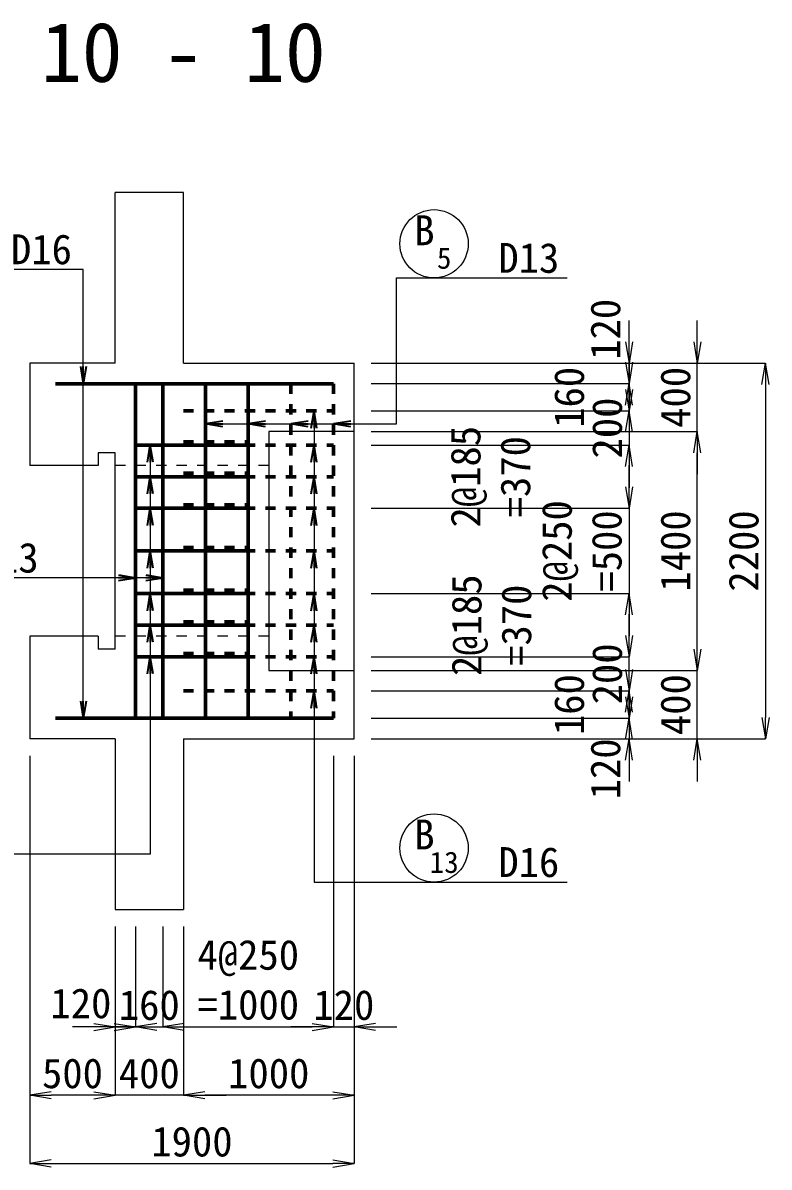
# Model space of a CAD drawing. Header units: millimetres. Extents: x 169470 to 758170, y -17820 to 11880.
# Drawn here: x 520098 to 524470, y -11821 to -5119 of the extents above; entities that cross this region are included whole.
import ezdxf
from ezdxf.enums import TextEntityAlignment as Align

# ---------------------------------------------------------------- set-up
doc = ezdxf.new("R2010")
doc.units = ezdxf.units.MM
doc.header["$LTSCALE"] = 50
doc.header["$PDSIZE"] = 300
doc.linetypes.add('SXF_跳び破線', pattern=[12, 6, -6])
doc.layers.get('Defpoints').update_dxf_attribs({"color": 151})
for name, color, linetype, lineweight in [('D-BGD', 7, 'Continuous', 13), ('D-STR', 1, 'Continuous', 50), ('D-STR-DIM', 7, 'Continuous', 13), ('D-STR-HTXT', 7, 'Continuous', 13), ('D-STR-TXT', 7, 'Continuous', 13)]:
    doc.layers.add(name, color=color, linetype=linetype, lineweight=lineweight)
doc.styles.add('MS ゴシック', font='MS Gothic.ttf')
doc.styles.add('YOKO_GOTHIC', font='MS Gothic.ttf')
doc.dimstyles.new('DIM-50', dxfattribs={"dimscale": 50, "dimtxt": 3.5, "dimasz": 2.5, "dimexe": 0, "dimexo": 2, "dimgap": 0.8, "dimtad": 1, "dimdec": 0, "dimzin": 1, "dimdsep": 46, "dimtxsty": 'MS ゴシック', "dimblk": 'OPEN', "dimcen": 0.1, "dimclrd": 256, "dimclre": 256, "dimclrt": 256, "dimaunit": 1, "dimadec": 3, "dimazin": 0, "dimtfac": 1, "dimtdec": 0, "dimtix": 1, "dimtmove": 2, "dimatfit": 3, "dimldrblk": 'OPEN', "dimfxl": 1, "dimlwd": -1, "dimlwe": -1, "dimarcsym": 2})
doc.dimstyles.new('S50', dxfattribs={"dimscale": 50, "dimtxt": 3.5, "dimasz": 2, "dimexe": 1, "dimexo": 1, "dimgap": 1, "dimtad": 1, "dimdec": 0, "dimzin": 1, "dimdsep": 46, "dimtxsty": 'YOKO_GOTHIC', "dimblk": 'OPEN', "dimcen": 0, "dimclrd": 256, "dimclre": 256, "dimclrt": 256, "dimaunit": 1, "dimadec": 3, "dimazin": 0, "dimtfac": 1, "dimtdec": 0, "dimtix": 1, "dimtmove": 2, "dimatfit": 3, "dimldrblk": 'OPEN', "dimfxl": 1, "dimlwd": -1, "dimlwe": -1, "dimarcsym": 0})

# ---------------------------------------------------------------- blocks, each defined once
blk = doc.blocks.new('_Open')
at = {"color": 0, "linetype": 'ByBlock', "lineweight": -2}
for p, q in [((-1, 0.167), (0, 0)), ((-1, -0.167), (0, 0)), ((0, 0), (-1, 0))]:
    blk.add_line(p, q, dxfattribs=at)
blk = doc.blocks.new('*D452')
at = {"layer": 'D-STR-DIM', "ltscale": 1500, "transparency": 16777216}
for p, q in [((523649.1, -6987.2), (523649.1, -6862.2)), ((522138.3, -7112.2), (523649.1, -7112.2)), ((523649.1, -7112.2), (523649.1, -7232.2)), ((522138.3, -7232.2), (523649.1, -7232.2)), ((523649.1, -7357.2), (523649.1, -7482.2))]:
    blk.add_line(p, q, dxfattribs=at)
at = {"layer": 'Defpoints', "color": 0, "ltscale": 1500, "transparency": 16777216}
for p in [(522038.3, -7112.2), (522038.3, -7232.2), (523649.1, -7232.2)]:
    blk.add_point(p, dxfattribs=at)
at = {"layer": 'D-STR-DIM', "ltscale": 1500, "transparency": 16777216, "xscale": 125, "yscale": 125, "zscale": 125}
for p, rotation in [((523649.1, -7112.2), 270), ((523649.1, -7232.2), 90)]:
    blk.add_blockref('_Open', p, dxfattribs=dict(at, rotation=rotation))
at = {"layer": 'D-STR-DIM', "ltscale": 1500, "transparency": 16777216, "insert": (523511.6, -6913.8), "char_height": 175, "attachment_point": 5, "rotation": 90, "style": 'MS ゴシック'}
blk.add_mtext('120', dxfattribs=at)
blk = doc.blocks.new('*D453')
at = {"layer": 'D-STR-DIM', "ltscale": 1500, "transparency": 16777216}
for p, q in [((523649.1, -7267.2), (523649.1, -7142.2)), ((522138.3, -7392.2), (523649.1, -7392.2)), ((523649.1, -7392.2), (523649.1, -7592.2)), ((522138.3, -7592.2), (523649.1, -7592.2)), ((523649.1, -7717.2), (523649.1, -7842.2))]:
    blk.add_line(p, q, dxfattribs=at)
at = {"layer": 'Defpoints', "color": 0, "ltscale": 1500, "transparency": 16777216}
for p in [(522038.3, -7392.2), (522038.3, -7592.2), (523649.1, -7592.2)]:
    blk.add_point(p, dxfattribs=at)
at = {"layer": 'D-STR-DIM', "ltscale": 1500, "transparency": 16777216, "xscale": 125, "yscale": 125, "zscale": 125}
for p, rotation in [((523649.1, -7392.2), 270), ((523649.1, -7592.2), 90)]:
    blk.add_blockref('_Open', p, dxfattribs=dict(at, rotation=rotation))
at = {"layer": 'D-STR-DIM', "ltscale": 1500, "transparency": 16777216, "insert": (523521.6, -7492.2), "char_height": 175, "attachment_point": 5, "rotation": 90, "style": 'MS ゴシック'}
blk.add_mtext('200', dxfattribs=at)
blk = doc.blocks.new('*D454')
at = {"layer": 'D-STR-DIM', "ltscale": 1500, "transparency": 16777216}
for p, q in [((522138.3, -7592.2), (523649.1, -7592.2)), ((523649.1, -7717.2), (523649.1, -7837.2)), ((522138.3, -7962.2), (523649.1, -7962.2))]:
    blk.add_line(p, q, dxfattribs=at)
at = {"layer": 'Defpoints', "color": 0, "ltscale": 1500, "transparency": 16777216}
for p in [(522038.3, -7592.2), (522038.3, -7962.2), (523649.1, -7962.2)]:
    blk.add_point(p, dxfattribs=at)
at = {"layer": 'D-STR-DIM', "ltscale": 1500, "transparency": 16777216, "xscale": 125, "yscale": 125, "zscale": 125}
for p, rotation in [((523649.1, -7592.2), 90), ((523649.1, -7962.2), 270)]:
    blk.add_blockref('_Open', p, dxfattribs=dict(at, rotation=rotation))
at = {"layer": 'D-STR-DIM', "ltscale": 1500, "transparency": 16777216, "insert": (522838.4, -7777.2), "char_height": 175, "attachment_point": 5, "rotation": 90, "style": 'MS ゴシック'}
blk.add_mtext('2@185\\P=370', dxfattribs=at)
blk = doc.blocks.new('*D455')
at = {"layer": 'D-STR-DIM', "ltscale": 1500, "transparency": 16777216}
for p, q in [((523649.1, -7837.2), (523649.1, -7712.2)), ((522138.3, -7962.2), (523649.1, -7962.2)), ((523649.1, -7962.2), (523649.1, -8462.2)), ((522138.3, -8462.2), (523649.1, -8462.2)), ((523649.1, -8587.2), (523649.1, -8712.2))]:
    blk.add_line(p, q, dxfattribs=at)
at = {"layer": 'Defpoints', "color": 0, "ltscale": 1500, "transparency": 16777216}
for p in [(522038.3, -7962.2), (522038.3, -8462.2), (523649.1, -8462.2)]:
    blk.add_point(p, dxfattribs=at)
at = {"layer": 'D-STR-DIM', "ltscale": 1500, "transparency": 16777216, "xscale": 125, "yscale": 125, "zscale": 125}
for p, rotation in [((523649.1, -7962.2), 270), ((523649.1, -8462.2), 90)]:
    blk.add_blockref('_Open', p, dxfattribs=dict(at, rotation=rotation))
at = {"layer": 'D-STR-DIM', "ltscale": 1500, "transparency": 16777216, "insert": (523373.6, -8212.2), "char_height": 175, "attachment_point": 5, "rotation": 90, "style": 'MS ゴシック'}
blk.add_mtext('2@250\\P=500', dxfattribs=at)
blk = doc.blocks.new('*D456')
at = {"layer": 'D-STR-DIM', "ltscale": 1500, "transparency": 16777216}
for p, q in [((522138.3, -8462.2), (523649.1, -8462.2)), ((523649.1, -8587.2), (523649.1, -8707.2)), ((522138.3, -8832.2), (523649.1, -8832.2))]:
    blk.add_line(p, q, dxfattribs=at)
at = {"layer": 'Defpoints', "color": 0, "ltscale": 1500, "transparency": 16777216}
for p in [(522038.3, -8462.2), (522038.3, -8832.2), (523649.1, -8832.2)]:
    blk.add_point(p, dxfattribs=at)
at = {"layer": 'D-STR-DIM', "ltscale": 1500, "transparency": 16777216, "xscale": 125, "yscale": 125, "zscale": 125}
for p, rotation in [((523649.1, -8462.2), 90), ((523649.1, -8832.2), 270)]:
    blk.add_blockref('_Open', p, dxfattribs=dict(at, rotation=rotation))
at = {"layer": 'D-STR-DIM', "ltscale": 1500, "transparency": 16777216, "insert": (522844.2, -8647.2), "char_height": 175, "attachment_point": 5, "rotation": 90, "style": 'MS ゴシック'}
blk.add_mtext('2@185\\P=370', dxfattribs=at)
blk = doc.blocks.new('*D457')
at = {"layer": 'D-STR-DIM', "ltscale": 1500, "transparency": 16777216}
for p, q in [((523649.1, -9067.2), (523649.1, -8942.2)), ((522138.3, -9192.2), (523649.1, -9192.2)), ((523649.1, -9192.2), (523649.1, -9312.2)), ((522138.3, -9312.2), (523649.1, -9312.2)), ((523649.1, -9437.2), (523649.1, -9562.2))]:
    blk.add_line(p, q, dxfattribs=at)
at = {"layer": 'Defpoints', "color": 0, "ltscale": 1500, "transparency": 16777216}
for p in [(522038.3, -9192.2), (522038.3, -9312.2), (523649.1, -9312.2)]:
    blk.add_point(p, dxfattribs=at)
at = {"layer": 'D-STR-DIM', "ltscale": 1500, "transparency": 16777216, "xscale": 125, "yscale": 125, "zscale": 125}
for p, rotation in [((523649.1, -9192.2), 270), ((523649.1, -9312.2), 90)]:
    blk.add_blockref('_Open', p, dxfattribs=dict(at, rotation=rotation))
at = {"layer": 'D-STR-DIM', "ltscale": 1500, "transparency": 16777216, "insert": (523511.6, -9488.6), "char_height": 175, "attachment_point": 5, "rotation": 90, "style": 'MS ゴシック'}
blk.add_mtext('120', dxfattribs=at)
blk = doc.blocks.new('*D1864')
at = {"layer": 'D-STR-DIM', "ltscale": 1500, "transparency": 16777216}
for p, q in [((524049.1, -8787.2), (524049.1, -8662.2)), ((522138.3, -8912.2), (524049.1, -8912.2)), ((524049.1, -9312.2), (524049.1, -8912.2)), ((522138.3, -9312.2), (524049.1, -9312.2)), ((524049.1, -9437.2), (524049.1, -9562.2))]:
    blk.add_line(p, q, dxfattribs=at)
at = {"layer": 'Defpoints', "color": 0, "ltscale": 1500, "transparency": 16777216}
for p in [(522038.3, -8912.2), (524049.1, -8912.2), (522038.3, -9312.2)]:
    blk.add_point(p, dxfattribs=at)
at = {"layer": 'D-STR-DIM', "ltscale": 1500, "transparency": 16777216, "xscale": 125, "yscale": 125, "zscale": 125}
for p, rotation in [((524049.1, -8912.2), 270), ((524049.1, -9312.2), 90)]:
    blk.add_blockref('_Open', p, dxfattribs=dict(at, rotation=rotation))
at = {"layer": 'D-STR-DIM', "ltscale": 1500, "transparency": 16777216, "insert": (523921.6, -9112.2), "char_height": 175, "attachment_point": 5, "rotation": 90, "style": 'MS ゴシック'}
blk.add_mtext('400', dxfattribs=at)
blk = doc.blocks.new('*D1865')
at = {"layer": 'D-STR-DIM', "ltscale": 1500, "transparency": 16777216}
for p, q in [((522138.3, -7512.2), (524049.1, -7512.2)), ((524049.1, -8787.2), (524049.1, -7637.2)), ((522138.3, -8912.2), (524049.1, -8912.2))]:
    blk.add_line(p, q, dxfattribs=at)
at = {"layer": 'Defpoints', "color": 0, "ltscale": 1500, "transparency": 16777216}
for p in [(522038.3, -7512.2), (524049.1, -7512.2), (522038.3, -8912.2)]:
    blk.add_point(p, dxfattribs=at)
at = {"layer": 'D-STR-DIM', "ltscale": 1500, "transparency": 16777216, "xscale": 125, "yscale": 125, "zscale": 125}
for p, rotation in [((524049.1, -7512.2), 90), ((524049.1, -8912.2), 270)]:
    blk.add_blockref('_Open', p, dxfattribs=dict(at, rotation=rotation))
at = {"layer": 'D-STR-DIM', "ltscale": 1500, "transparency": 16777216, "insert": (523921.6, -8212.2), "char_height": 175, "attachment_point": 5, "rotation": 90, "style": 'MS ゴシック'}
blk.add_mtext('1400', dxfattribs=at)
blk = doc.blocks.new('*D1866')
at = {"layer": 'D-STR-DIM', "ltscale": 1500, "transparency": 16777216}
for p, q in [((524049.1, -6987.2), (524049.1, -6862.2)), ((522138.3, -7112.2), (524049.1, -7112.2)), ((524049.1, -7512.2), (524049.1, -7112.2)), ((522138.3, -7512.2), (524049.1, -7512.2)), ((524049.1, -7637.2), (524049.1, -7762.2))]:
    blk.add_line(p, q, dxfattribs=at)
at = {"layer": 'Defpoints', "color": 0, "ltscale": 1500, "transparency": 16777216}
for p in [(522038.3, -7112.2), (524049.1, -7112.2), (522038.3, -7512.2)]:
    blk.add_point(p, dxfattribs=at)
at = {"layer": 'D-STR-DIM', "ltscale": 1500, "transparency": 16777216, "xscale": 125, "yscale": 125, "zscale": 125}
for p, rotation in [((524049.1, -7112.2), 270), ((524049.1, -7512.2), 90)]:
    blk.add_blockref('_Open', p, dxfattribs=dict(at, rotation=rotation))
at = {"layer": 'D-STR-DIM', "ltscale": 1500, "transparency": 16777216, "insert": (523921.6, -7312.2), "char_height": 175, "attachment_point": 5, "rotation": 90, "style": 'MS ゴシック'}
blk.add_mtext('400', dxfattribs=at)
blk = doc.blocks.new('*D1867')
at = {"layer": 'D-STR-DIM', "ltscale": 1500, "transparency": 16777216}
for p, q in [((522138.3, -7112.2), (524449.1, -7112.2)), ((524449.1, -7237.2), (524449.1, -9187.2)), ((522138.3, -9312.2), (524449.1, -9312.2))]:
    blk.add_line(p, q, dxfattribs=at)
at = {"layer": 'Defpoints', "color": 0, "ltscale": 1500, "transparency": 16777216}
for p in [(522038.3, -7112.2), (522038.3, -9312.2), (524449.1, -9312.2)]:
    blk.add_point(p, dxfattribs=at)
at = {"layer": 'D-STR-DIM', "ltscale": 1500, "transparency": 16777216, "xscale": 125, "yscale": 125, "zscale": 125}
for p, rotation in [((524449.1, -7112.2), 90), ((524449.1, -9312.2), 270)]:
    blk.add_blockref('_Open', p, dxfattribs=dict(at, rotation=rotation))
at = {"layer": 'D-STR-DIM', "ltscale": 1500, "transparency": 16777216, "insert": (524321.6, -8212.2), "char_height": 175, "attachment_point": 5, "rotation": 90, "style": 'MS ゴシック'}
blk.add_mtext('2200', dxfattribs=at)
blk = doc.blocks.new('*D459')
at = {"layer": 'D-STR-DIM', "ltscale": 1500, "transparency": 16777216}
for p, q in [((520038.3, -7112.2), (518729.9, -7112.2)), ((518729.9, -7237.2), (518729.9, -7587.2)), ((520038.3, -7712.2), (518729.9, -7712.2))]:
    blk.add_line(p, q, dxfattribs=at)
at = {"layer": 'Defpoints', "color": 0, "ltscale": 1500, "transparency": 16777216}
for p in [(520138.3, -7112.2), (518729.9, -7712.2), (520138.3, -7712.2)]:
    blk.add_point(p, dxfattribs=at)
at = {"layer": 'D-STR-DIM', "ltscale": 1500, "transparency": 16777216, "xscale": 125, "yscale": 125, "zscale": 125}
for p, rotation in [((518729.9, -7112.2), 90), ((518729.9, -7712.2), 270)]:
    blk.add_blockref('_Open', p, dxfattribs=dict(at, rotation=rotation))
at = {"layer": 'D-STR-DIM', "ltscale": 1500, "transparency": 16777216, "insert": (518602.4, -7412.2), "char_height": 175, "attachment_point": 5, "rotation": 90, "style": 'MS ゴシック'}
blk.add_mtext('600', dxfattribs=at)
blk = doc.blocks.new('*D460')
at = {"layer": 'D-STR-DIM', "ltscale": 1500, "transparency": 16777216}
for p, q in [((520038.3, -7712.2), (518729.9, -7712.2)), ((518729.9, -7837.2), (518729.9, -8587.2)), ((520038.3, -8712.2), (518729.9, -8712.2))]:
    blk.add_line(p, q, dxfattribs=at)
at = {"layer": 'Defpoints', "color": 0, "ltscale": 1500, "transparency": 16777216}
for p in [(520138.3, -7712.2), (518729.9, -8712.2), (520138.3, -8712.2)]:
    blk.add_point(p, dxfattribs=at)
at = {"layer": 'D-STR-DIM', "ltscale": 1500, "transparency": 16777216, "xscale": 125, "yscale": 125, "zscale": 125}
for p, rotation in [((518729.9, -7712.2), 90), ((518729.9, -8712.2), 270)]:
    blk.add_blockref('_Open', p, dxfattribs=dict(at, rotation=rotation))
at = {"layer": 'D-STR-DIM', "ltscale": 1500, "transparency": 16777216, "insert": (518602.4, -8212.2), "char_height": 175, "attachment_point": 5, "rotation": 90, "style": 'MS ゴシック'}
blk.add_mtext('1000', dxfattribs=at)
blk = doc.blocks.new('*D461')
at = {"layer": 'D-STR-DIM', "ltscale": 1500, "transparency": 16777216}
for p, q in [((520038.3, -8712.2), (518729.9, -8712.2)), ((518729.9, -8837.2), (518729.9, -9187.2)), ((520038.3, -9312.2), (518729.9, -9312.2))]:
    blk.add_line(p, q, dxfattribs=at)
at = {"layer": 'Defpoints', "color": 0, "ltscale": 1500, "transparency": 16777216}
for p in [(520138.3, -8712.2), (518729.9, -9312.2), (520138.3, -9312.2)]:
    blk.add_point(p, dxfattribs=at)
at = {"layer": 'D-STR-DIM', "ltscale": 1500, "transparency": 16777216, "xscale": 125, "yscale": 125, "zscale": 125}
for p, rotation in [((518729.9, -8712.2), 90), ((518729.9, -9312.2), 270)]:
    blk.add_blockref('_Open', p, dxfattribs=dict(at, rotation=rotation))
at = {"layer": 'D-STR-DIM', "ltscale": 1500, "transparency": 16777216, "insert": (518602.4, -9012.2), "char_height": 175, "attachment_point": 5, "rotation": 90, "style": 'MS ゴシック'}
blk.add_mtext('600', dxfattribs=at)
blk = doc.blocks.new('*D462')
at = {"layer": 'D-STR-DIM', "ltscale": 1500, "transparency": 16777216}
for p, q in [((520038.3, -7112.2), (518329.9, -7112.2)), ((518329.9, -9187.2), (518329.9, -7237.2)), ((520038.3, -9312.2), (518329.9, -9312.2))]:
    blk.add_line(p, q, dxfattribs=at)
at = {"layer": 'Defpoints', "color": 0, "ltscale": 1500, "transparency": 16777216}
for p in [(518329.9, -7112.2), (520138.3, -7112.2), (520138.3, -9312.2)]:
    blk.add_point(p, dxfattribs=at)
at = {"layer": 'D-STR-DIM', "ltscale": 1500, "transparency": 16777216, "xscale": 125, "yscale": 125, "zscale": 125}
for p, rotation in [((518329.9, -7112.2), 90), ((518329.9, -9312.2), 270)]:
    blk.add_blockref('_Open', p, dxfattribs=dict(at, rotation=rotation))
at = {"layer": 'D-STR-DIM', "ltscale": 1500, "transparency": 16777216, "insert": (518202.4, -8212.2), "char_height": 175, "attachment_point": 5, "rotation": 90, "style": 'MS ゴシック'}
blk.add_mtext('2200', dxfattribs=at)
blk = doc.blocks.new('*D470')
at = {"layer": 'D-STR-DIM', "ltscale": 1500, "transparency": 16777216}
for p, q in [((520638.3, -10412.2), (520638.3, -11000.5)), ((520758.3, -10412.2), (520758.3, -11000.5)), ((520513.3, -11000.5), (520388.3, -11000.5)), ((520638.3, -11000.5), (520758.3, -11000.5)), ((520883.3, -11000.5), (521008.3, -11000.5))]:
    blk.add_line(p, q, dxfattribs=at)
at = {"layer": 'Defpoints', "color": 0, "ltscale": 1500, "transparency": 16777216}
for p in [(520638.3, -10312.2), (520758.3, -10312.2), (520758.3, -11000.5)]:
    blk.add_point(p, dxfattribs=at)
at = {"layer": 'D-STR-DIM', "ltscale": 1500, "transparency": 16777216, "xscale": 125, "yscale": 125, "zscale": 125}
blk.add_blockref('_Open', (520638.3, -11000.5), dxfattribs=at)
at = {"layer": 'D-STR-DIM', "ltscale": 1500, "transparency": 16777216, "xscale": 125, "yscale": 125, "zscale": 125, "rotation": 180}
blk.add_blockref('_Open', (520758.3, -11000.5), dxfattribs=at)
at = {"layer": 'D-STR-DIM', "ltscale": 1500, "transparency": 16777216, "insert": (520437.7, -10863), "char_height": 175, "attachment_point": 5, "style": 'MS ゴシック'}
blk.add_mtext('120', dxfattribs=at)
blk = doc.blocks.new('*D471')
at = {"layer": 'D-STR-DIM', "ltscale": 1500, "transparency": 16777216}
for p, q in [((520758.3, -10412.2), (520758.3, -11000.5)), ((520918.3, -10412.2), (520918.3, -11000.5)), ((520633.3, -11000.5), (520508.3, -11000.5)), ((520758.3, -11000.5), (520918.3, -11000.5)), ((521043.3, -11000.5), (521168.3, -11000.5))]:
    blk.add_line(p, q, dxfattribs=at)
at = {"layer": 'Defpoints', "color": 0, "ltscale": 1500, "transparency": 16777216}
for p in [(520758.3, -10312.2), (520918.3, -10312.2), (520918.3, -11000.5)]:
    blk.add_point(p, dxfattribs=at)
at = {"layer": 'D-STR-DIM', "ltscale": 1500, "transparency": 16777216, "xscale": 125, "yscale": 125, "zscale": 125}
blk.add_blockref('_Open', (520758.3, -11000.5), dxfattribs=at)
at = {"layer": 'D-STR-DIM', "ltscale": 1500, "transparency": 16777216, "xscale": 125, "yscale": 125, "zscale": 125, "rotation": 180}
blk.add_blockref('_Open', (520918.3, -11000.5), dxfattribs=at)
at = {"layer": 'D-STR-DIM', "ltscale": 1500, "transparency": 16777216, "insert": (520838.3, -10873), "char_height": 175, "attachment_point": 5, "style": 'MS ゴシック'}
blk.add_mtext('160', dxfattribs=at)
blk = doc.blocks.new('*D472')
at = {"layer": 'D-STR-DIM', "ltscale": 1500, "transparency": 16777216}
for p, q in [((521918.3, -9412.2), (521918.3, -11000.5)), ((520918.3, -10412.2), (520918.3, -11000.5)), ((521043.3, -11000.5), (521793.3, -11000.5))]:
    blk.add_line(p, q, dxfattribs=at)
at = {"layer": 'Defpoints', "color": 0, "ltscale": 1500, "transparency": 16777216}
for p in [(521918.3, -9312.2), (520918.3, -10312.2), (521918.3, -11000.5)]:
    blk.add_point(p, dxfattribs=at)
at = {"layer": 'D-STR-DIM', "ltscale": 1500, "transparency": 16777216, "xscale": 125, "yscale": 125, "zscale": 125, "rotation": 180}
blk.add_blockref('_Open', (520918.3, -11000.5), dxfattribs=at)
at = {"layer": 'D-STR-DIM', "ltscale": 1500, "transparency": 16777216, "xscale": 125, "yscale": 125, "zscale": 125}
blk.add_blockref('_Open', (521918.3, -11000.5), dxfattribs=at)
at = {"layer": 'D-STR-DIM', "ltscale": 1500, "transparency": 16777216, "insert": (521418.3, -10725), "char_height": 175, "attachment_point": 5, "style": 'MS ゴシック'}
blk.add_mtext('4@250\\P=1000', dxfattribs=at)
blk = doc.blocks.new('*D473')
at = {"layer": 'D-STR-DIM', "ltscale": 1500, "transparency": 16777216}
for p, q in [((521918.3, -9412.2), (521918.3, -11000.5)), ((522038.3, -9412.2), (522038.3, -11000.5)), ((521793.3, -11000.5), (521668.3, -11000.5)), ((521918.3, -11000.5), (522038.3, -11000.5)), ((522163.3, -11000.5), (522288.3, -11000.5))]:
    blk.add_line(p, q, dxfattribs=at)
at = {"layer": 'Defpoints', "color": 0, "ltscale": 1500, "transparency": 16777216}
for p in [(521918.3, -9312.2), (522038.3, -9312.2), (522038.3, -11000.5)]:
    blk.add_point(p, dxfattribs=at)
at = {"layer": 'D-STR-DIM', "ltscale": 1500, "transparency": 16777216, "xscale": 125, "yscale": 125, "zscale": 125}
blk.add_blockref('_Open', (521918.3, -11000.5), dxfattribs=at)
at = {"layer": 'D-STR-DIM', "ltscale": 1500, "transparency": 16777216, "xscale": 125, "yscale": 125, "zscale": 125, "rotation": 180}
blk.add_blockref('_Open', (522038.3, -11000.5), dxfattribs=at)
at = {"layer": 'D-STR-DIM', "ltscale": 1500, "transparency": 16777216, "insert": (521978.3, -10873), "char_height": 175, "attachment_point": 5, "style": 'MS ゴシック'}
blk.add_mtext('120', dxfattribs=at)
blk = doc.blocks.new('*D474')
at = {"layer": 'D-STR-DIM', "ltscale": 1500, "transparency": 16777216}
for p, q in [((522038.3, -9412.2), (522038.3, -11400.5)), ((521038.3, -10412.2), (521038.3, -11400.5)), ((521913.3, -11400.5), (521163.3, -11400.5))]:
    blk.add_line(p, q, dxfattribs=at)
at = {"layer": 'Defpoints', "color": 0, "ltscale": 1500, "transparency": 16777216}
for p in [(522038.3, -9312.2), (521038.3, -10312.2), (521038.3, -11400.5)]:
    blk.add_point(p, dxfattribs=at)
at = {"layer": 'D-STR-DIM', "ltscale": 1500, "transparency": 16777216, "xscale": 125, "yscale": 125, "zscale": 125, "rotation": 180}
blk.add_blockref('_Open', (521038.3, -11400.5), dxfattribs=at)
at = {"layer": 'D-STR-DIM', "ltscale": 1500, "transparency": 16777216, "xscale": 125, "yscale": 125, "zscale": 125}
blk.add_blockref('_Open', (522038.3, -11400.5), dxfattribs=at)
at = {"layer": 'D-STR-DIM', "ltscale": 1500, "transparency": 16777216, "insert": (521538.3, -11273), "char_height": 175, "attachment_point": 5, "style": 'MS ゴシック'}
blk.add_mtext('1000', dxfattribs=at)
blk = doc.blocks.new('*D475')
at = {"layer": 'D-STR-DIM', "ltscale": 1500, "transparency": 16777216}
for p, q in [((520638.3, -10412.2), (520638.3, -11400.5)), ((521038.3, -10412.2), (521038.3, -11400.5)), ((520513.3, -11400.5), (520388.3, -11400.5)), ((521038.3, -11400.5), (520638.3, -11400.5)), ((521163.3, -11400.5), (521288.3, -11400.5))]:
    blk.add_line(p, q, dxfattribs=at)
at = {"layer": 'Defpoints', "color": 0, "ltscale": 1500, "transparency": 16777216}
for p in [(520638.3, -10312.2), (521038.3, -10312.2), (520638.3, -11400.5)]:
    blk.add_point(p, dxfattribs=at)
at = {"layer": 'D-STR-DIM', "ltscale": 1500, "transparency": 16777216, "xscale": 125, "yscale": 125, "zscale": 125}
blk.add_blockref('_Open', (520638.3, -11400.5), dxfattribs=at)
at = {"layer": 'D-STR-DIM', "ltscale": 1500, "transparency": 16777216, "xscale": 125, "yscale": 125, "zscale": 125, "rotation": 180}
blk.add_blockref('_Open', (521038.3, -11400.5), dxfattribs=at)
at = {"layer": 'D-STR-DIM', "ltscale": 1500, "transparency": 16777216, "insert": (520838.3, -11273), "char_height": 175, "attachment_point": 5, "style": 'MS ゴシック'}
blk.add_mtext('400', dxfattribs=at)
blk = doc.blocks.new('*D476')
at = {"layer": 'D-STR-DIM', "ltscale": 1500, "transparency": 16777216}
for p, q in [((520138.3, -9412.2), (520138.3, -11400.5)), ((520638.3, -10412.2), (520638.3, -11400.5)), ((520513.3, -11400.5), (520263.3, -11400.5))]:
    blk.add_line(p, q, dxfattribs=at)
at = {"layer": 'Defpoints', "color": 0, "ltscale": 1500, "transparency": 16777216}
for p in [(520138.3, -9312.2), (520638.3, -10312.2), (520138.3, -11400.5)]:
    blk.add_point(p, dxfattribs=at)
at = {"layer": 'D-STR-DIM', "ltscale": 1500, "transparency": 16777216, "xscale": 125, "yscale": 125, "zscale": 125, "rotation": 180}
blk.add_blockref('_Open', (520138.3, -11400.5), dxfattribs=at)
at = {"layer": 'D-STR-DIM', "ltscale": 1500, "transparency": 16777216, "xscale": 125, "yscale": 125, "zscale": 125}
blk.add_blockref('_Open', (520638.3, -11400.5), dxfattribs=at)
at = {"layer": 'D-STR-DIM', "ltscale": 1500, "transparency": 16777216, "insert": (520388.3, -11273), "char_height": 175, "attachment_point": 5, "style": 'MS ゴシック'}
blk.add_mtext('500', dxfattribs=at)
blk = doc.blocks.new('*D477')
at = {"layer": 'D-STR-DIM', "ltscale": 1500, "transparency": 16777216}
for p, q in [((520138.3, -9412.2), (520138.3, -11800.5)), ((522038.3, -9412.2), (522038.3, -11800.5)), ((520263.3, -11800.5), (521913.3, -11800.5))]:
    blk.add_line(p, q, dxfattribs=at)
at = {"layer": 'Defpoints', "color": 0, "ltscale": 1500, "transparency": 16777216}
for p in [(520138.3, -9312.2), (522038.3, -9312.2), (522038.3, -11800.5)]:
    blk.add_point(p, dxfattribs=at)
at = {"layer": 'D-STR-DIM', "ltscale": 1500, "transparency": 16777216, "xscale": 125, "yscale": 125, "zscale": 125, "rotation": 180}
blk.add_blockref('_Open', (520138.3, -11800.5), dxfattribs=at)
at = {"layer": 'D-STR-DIM', "ltscale": 1500, "transparency": 16777216, "xscale": 125, "yscale": 125, "zscale": 125}
blk.add_blockref('_Open', (522038.3, -11800.5), dxfattribs=at)
at = {"layer": 'D-STR-DIM', "ltscale": 1500, "transparency": 16777216, "insert": (521088.3, -11673), "char_height": 175, "attachment_point": 5, "style": 'MS ゴシック'}
blk.add_mtext('1900', dxfattribs=at)
blk = doc.blocks.new('*D2476')
at = {"layer": 'D-STR-DIM', "transparency": 16777216}
for p, q in [((523649.1, -7107.2), (523649.1, -6982.2)), ((522138.3, -7232.2), (523649.1, -7232.2)), ((523649.1, -7392.2), (523649.1, -7232.2)), ((522138.3, -7392.2), (523649.1, -7392.2)), ((523649.1, -7517.2), (523649.1, -7642.2))]:
    blk.add_line(p, q, dxfattribs=at)
at = {"layer": 'Defpoints', "color": 0, "transparency": 16777216}
for p in [(522038.3, -7232.2), (523649.1, -7232.2), (522038.3, -7392.2)]:
    blk.add_point(p, dxfattribs=at)
at = {"layer": 'D-STR-DIM', "transparency": 16777216, "xscale": 125, "yscale": 125, "zscale": 125}
for p, rotation in [((523649.1, -7232.2), 270), ((523649.1, -7392.2), 90)]:
    blk.add_blockref('_Open', p, dxfattribs=dict(at, rotation=rotation))
at = {"layer": 'D-STR-DIM', "transparency": 16777216, "insert": (523299.1, -7312.2), "char_height": 175, "attachment_point": 5, "rotation": 90, "style": 'MS ゴシック'}
blk.add_mtext('160', dxfattribs=at)
blk = doc.blocks.new('*D2477')
at = {"layer": 'D-STR-DIM', "ltscale": 1500, "transparency": 16777216}
for p, q in [((523649.1, -8707.2), (523649.1, -8582.2)), ((522138.3, -8832.2), (523649.1, -8832.2)), ((523649.1, -9032.2), (523649.1, -8832.2)), ((522138.3, -9032.2), (523649.1, -9032.2)), ((523649.1, -9157.2), (523649.1, -9282.2))]:
    blk.add_line(p, q, dxfattribs=at)
at = {"layer": 'Defpoints', "color": 0, "ltscale": 1500, "transparency": 16777216}
for p in [(522038.3, -8832.2), (523649.1, -8832.2), (522038.3, -9032.2)]:
    blk.add_point(p, dxfattribs=at)
at = {"layer": 'D-STR-DIM', "ltscale": 1500, "transparency": 16777216, "xscale": 125, "yscale": 125, "zscale": 125}
for p, rotation in [((523649.1, -8832.2), 270), ((523649.1, -9032.2), 90)]:
    blk.add_blockref('_Open', p, dxfattribs=dict(at, rotation=rotation))
at = {"layer": 'D-STR-DIM', "ltscale": 1500, "transparency": 16777216, "insert": (523521.6, -8932.2), "char_height": 175, "attachment_point": 5, "rotation": 90, "style": 'MS ゴシック'}
blk.add_mtext('200', dxfattribs=at)
blk = doc.blocks.new('*D2478')
at = {"layer": 'D-STR-DIM', "transparency": 16777216}
for p, q in [((523649.1, -8907.2), (523649.1, -8782.2)), ((522138.3, -9032.2), (523649.1, -9032.2)), ((523649.1, -9032.2), (523649.1, -9192.2)), ((522138.3, -9192.2), (523649.1, -9192.2)), ((523649.1, -9317.2), (523649.1, -9442.2))]:
    blk.add_line(p, q, dxfattribs=at)
at = {"layer": 'Defpoints', "color": 0, "transparency": 16777216}
for p in [(522038.3, -9032.2), (522038.3, -9192.2), (523649.1, -9192.2)]:
    blk.add_point(p, dxfattribs=at)
at = {"layer": 'D-STR-DIM', "transparency": 16777216, "xscale": 125, "yscale": 125, "zscale": 125}
for p, rotation in [((523649.1, -9032.2), 270), ((523649.1, -9192.2), 90)]:
    blk.add_blockref('_Open', p, dxfattribs=dict(at, rotation=rotation))
at = {"layer": 'D-STR-DIM', "transparency": 16777216, "insert": (523299.1, -9112.2), "char_height": 175, "attachment_point": 5, "rotation": 90, "style": 'MS ゴシック'}
blk.add_mtext('160', dxfattribs=at)

msp = doc.modelspace()

# ---------------------------------------------------------------- linework, layer by layer
at = {"layer": 'D-BGD'}
for p, q in [((520638.26, -7112.23), (520638.26, -6112.23)), ((521038.26, -6112.23), (520638.26, -6112.23)), ((521038.26, -7112.23), (521038.26, -6112.23)), ((520138.26, -7112.23), (520138.26, -7712.23)), ((520638.26, -7112.23), (520138.26, -7112.23)), ((521038.26, -7112.23), (522038.26, -7112.23)), ((522038.26, -9312.23), (522038.26, -7112.23)), ((520638.26, -7637.23), (520538.26, -7637.23)), ((520538.26, -7637.23), (520538.26, -7712.23)), ((520638.26, -8787.23), (520638.26, -7637.23)), ((520538.26, -7712.23), (520138.26, -7712.23)), ((520538.26, -8712.23), (520138.26, -8712.23)), ((520138.26, -8712.23), (520138.26, -9312.23)), ((520538.26, -8712.23), (520538.26, -8787.23)), ((520638.26, -8787.23), (520538.26, -8787.23)), ((520638.26, -9312.23), (520138.26, -9312.23)), ((520638.26, -9312.23), (520638.26, -10312.23)), ((521038.26, -9312.23), (521038.26, -10312.23)), ((521038.26, -9312.23), (522038.26, -9312.23)), ((520638.26, -10312.23), (521038.26, -10312.23))]:
    msp.add_line(p, q, dxfattribs=at)
at = {"layer": 'D-BGD', "ltscale": 0.2}
for p, q in [((522038.26, -7512.23), (521538.26, -7512.23)), ((521538.26, -7512.23), (521538.26, -8212.23))]:
    msp.add_line(p, q, dxfattribs=at)
at = {"layer": 'D-BGD', "linetype": 'SXF_跳び破線', "ltscale": 0.2}
for p, q in [((521538.26, -7712.23), (520638.26, -7712.23)), ((521538.26, -8712.23), (520638.26, -8712.23))]:
    msp.add_line(p, q, dxfattribs=at)
at = {"layer": 'D-BGD'}
for points in [[(522038.26, -7512.23), (521538.26, -7512.23), (521538.26, -8212.23)], [(521538.26, -8212.23), (521538.26, -8912.23), (522038.26, -8912.23)]]:
    msp.add_lwpolyline(points, dxfattribs=at)
at = {"layer": 'D-STR'}
for p, q in [((520288.26, -7232.23), (521918.26, -7232.23)), ((520758.26, -7232.23), (520758.26, -9192.23)), ((520918.26, -7232.23), (520918.26, -9192.23)), ((521168.26, -7232.23), (521168.26, -9192.23)), ((521418.26, -7232.23), (521418.26, -9192.23)), ((520758.26, -7592.23), (521418.26, -7592.23)), ((520758.26, -7777.23), (521418.26, -7777.23)), ((520758.26, -7962.23), (521418.26, -7962.23)), ((520758.26, -8212.23), (521418.26, -8212.23)), ((520758.26, -8462.23), (521418.26, -8462.23)), ((520758.26, -8647.23), (521418.26, -8647.23)), ((520758.26, -8832.23), (521418.26, -8832.23)), ((520288.26, -9192.23), (521918.26, -9192.23))]:
    msp.add_line(p, q, dxfattribs=at)
at = {"layer": 'D-STR', "linetype": 'SXF_跳び破線', "ltscale": 0.2}
for p, q in [((521668.26, -7232.23), (521668.26, -9192.23)), ((521918.26, -7232.23), (521918.26, -9192.23)), ((521038.26, -7392.23), (521918.26, -7392.23)), ((521038.26, -7572.23), (521418.26, -7572.23)), ((521038.26, -7592.23), (521918.26, -7592.23)), ((521038.26, -7757.23), (521418.26, -7757.23)), ((521038.26, -7777.23), (521918.26, -7777.23)), ((521038.26, -7942.23), (521418.26, -7942.23)), ((521038.26, -7962.23), (521918.26, -7962.23)), ((521038.26, -8192.23), (521418.26, -8192.23)), ((521038.26, -8212.23), (521918.26, -8212.23)), ((521038.26, -8442.23), (521418.26, -8442.23)), ((521038.26, -8462.23), (521918.26, -8462.23)), ((521038.26, -8627.23), (521418.26, -8627.23)), ((521038.26, -8647.23), (521918.26, -8647.23)), ((521038.26, -8812.23), (521418.26, -8812.23)), ((521038.26, -8832.23), (521918.26, -8832.23)), ((521038.26, -9032.23), (521918.26, -9032.23))]:
    msp.add_line(p, q, dxfattribs=at)
at = {"layer": 'D-STR-HTXT'}
msp.add_line((522286.73, -6612.95), (523286.73, -6612.95), dxfattribs=at)
for centre in [(522506.78, -6412.95), (522506.78, -9952.15)]:
    msp.add_circle(centre, 200, dxfattribs=at)

# ---------------------------------------------------------------- texts
at = {"layer": 'D-STR-TXT', "style": 'YOKO_GOTHIC'}
for s, height, p in [('10 - 10', 350, (521038.26, -5464.62)), ('B', 175, (522450.51, -6421.27)), ('5', 125, (522566.17, -6559.07)), ('B', 175, (522450.51, -9960.46)), ('13', 125, (522566.17, -10098.27))]:
    msp.add_text(s, height=height, dxfattribs=at).set_placement(p, align=Align.CENTER)
for s, p in [('D16', (520027.92, -6532.52)), ('D13', (522883.3, -6582.95)), ('D13', (519832.96, -8339.03)), ('D16', (522883.3, -10122.15))]:
    msp.add_text(s, height=175, dxfattribs=at).set_placement(p)

# ---------------------------------------------------------------- dimensions: what is measured, and where the dimension line sits
at = {"layer": 'D-STR-DIM', "ltscale": 1500}
for base, p1, p2, picture, middle in [((523649.12, -7232.23), (522038.26, -7112.23), (522038.26, -7232.23), '*D452', (523511.62, -6913.79)), ((523649.12, -9312.23), (522038.26, -9192.23), (522038.26, -9312.23), '*D457', (523511.62, -9488.64))]:
    dim = msp.add_linear_dim(base=base, p1=p1, p2=p2, angle=90, dimstyle='DIM-50', dxfattribs=at)
    dim.commit()
    dim.dimension.update_dxf_attribs({"geometry": picture, "text_midpoint": middle, "dimtype": 160})
for base, p1, p2, angle, picture, middle in [((524049.12, -7112.23), (522038.26, -7512.23), (522038.26, -7112.23), 90, '*D1866', (523921.62, -7312.23)), ((518329.85, -7112.23), (520138.26, -9312.23), (520138.26, -7112.23), 90, '*D462', (518202.35, -8212.23)), ((518729.85, -7712.23), (520138.26, -7112.23), (520138.26, -7712.23), 90, '*D459', (518602.35, -7412.23)), ((524449.12, -9312.23), (522038.26, -7112.23), (522038.26, -9312.23), 90, '*D1867', (524321.62, -8212.23)), ((523649.12, -7592.23), (522038.26, -7392.23), (522038.26, -7592.23), 90, '*D453', (523521.62, -7492.23)), ((524049.12, -7512.23), (522038.26, -8912.23), (522038.26, -7512.23), 90, '*D1865', (523921.62, -8212.23)), ((518729.85, -8712.23), (520138.26, -7712.23), (520138.26, -8712.23), 90, '*D460', (518602.35, -8212.23)), ((523649.12, -8832.23), (522038.26, -9032.23), (522038.26, -8832.23), 270, '*D2477', (523521.62, -8932.23)), ((518729.85, -9312.23), (520138.26, -8712.23), (520138.26, -9312.23), 90, '*D461', (518602.35, -9012.23)), ((524049.12, -8912.23), (522038.26, -9312.23), (522038.26, -8912.23), 90, '*D1864', (523921.62, -9112.23))]:
    dim = msp.add_linear_dim(base=base, p1=p1, p2=p2, angle=angle, dimstyle='DIM-50', dxfattribs=at)
    dim.commit()
    dim.dimension.update_dxf_attribs({"geometry": picture, "text_midpoint": middle})
at = {"layer": 'D-STR-DIM'}
for base, p1, p2, angle, picture, middle in [((523649.12, -7232.23), (522038.26, -7392.23), (522038.26, -7232.23), 90, '*D2476', (523299.12, -7312.23)), ((523649.12, -9192.23), (522038.26, -9032.23), (522038.26, -9192.23), 270, '*D2478', (523299.12, -9112.23))]:
    dim = msp.add_linear_dim(base=base, p1=p1, p2=p2, angle=angle, dimstyle='DIM-50', dxfattribs=at)
    dim.commit()
    dim.dimension.update_dxf_attribs({"geometry": picture, "text_midpoint": middle, "dimtype": 160})
at = {"layer": 'D-STR-DIM', "ltscale": 1500}
for base, p1, p2, picture, middle in [((523649.12, -7962.23), (522038.26, -7592.23), (522038.26, -7962.23), '*D454', (522838.43, -7777.23)), ((523649.12, -8832.23), (522038.26, -8462.23), (522038.26, -8832.23), '*D456', (522844.23, -8647.23))]:
    dim = msp.add_linear_dim(base=base, p1=p1, p2=p2, angle=90, text='2@185\\P=<>', dimstyle='DIM-50', dxfattribs=at)
    dim.commit()
    dim.dimension.update_dxf_attribs({"geometry": picture, "text_midpoint": middle, "dimtype": 160})
dim = msp.add_linear_dim(base=(523649.12, -8462.23), p1=(522038.26, -7962.23), p2=(522038.26, -8462.23), angle=90, text='2@250\\P=<>', dimstyle='DIM-50', dxfattribs=at)
dim.commit()
dim.dimension.update_dxf_attribs({"geometry": '*D455', "text_midpoint": (523373.56, -8212.23)})
for base, p1, p2, picture, middle in [((520138.26, -11400.53), (520638.26, -10312.23), (520138.26, -9312.23), '*D476', (520388.26, -11273.03)), ((522038.26, -11800.53), (520138.26, -9312.23), (522038.26, -9312.23), '*D477', (521088.26, -11673.03)), ((521038.26, -11400.53), (522038.26, -9312.23), (521038.26, -10312.23), '*D474', (521538.26, -11273.03)), ((522038.26, -11000.53), (521918.26, -9312.23), (522038.26, -9312.23), '*D473', (521978.26, -10873.03)), ((520638.26, -11400.53), (521038.26, -10312.23), (520638.26, -10312.23), '*D475', (520838.26, -11273.03)), ((520918.26, -11000.53), (520758.26, -10312.23), (520918.26, -10312.23), '*D471', (520838.26, -10873.03))]:
    dim = msp.add_linear_dim(base=base, p1=p1, p2=p2, dimstyle='DIM-50', dxfattribs=at)
    dim.commit()
    dim.dimension.update_dxf_attribs({"geometry": picture, "text_midpoint": middle})
dim = msp.add_linear_dim(base=(521918.26, -11000.53), p1=(520918.26, -10312.23), p2=(521918.26, -9312.23), text='4@250\\P=<>', dimstyle='DIM-50', dxfattribs=at)
dim.commit()
dim.dimension.update_dxf_attribs({"geometry": '*D472', "text_midpoint": (521418.26, -10724.97)})
dim = msp.add_linear_dim(base=(520758.26, -11000.53), p1=(520638.26, -10312.23), p2=(520758.26, -10312.23), dimstyle='DIM-50', dxfattribs=at)
dim.commit()
dim.dimension.update_dxf_attribs({"geometry": '*D470', "text_midpoint": (520437.74, -10863.03), "dimtype": 160})

# ---------------------------------------------------------------- leaders
at = {"layer": 'D-STR-HTXT'}
for points in [[(520451.4, -9192.23), (520451.4, -6562.52), (519451.4, -6562.52)], [(520451.4, -7232.23), (520451.4, -6562.52)], [(521168.26, -7467.75), (522286.73, -7467.75), (522286.73, -6612.95)], [(521804, -7392.23), (521804, -10152.15), (523286.73, -10152.15)], [(521418.26, -7467.75), (521737.62, -7467.75)], [(521668.26, -7467.75), (521987.62, -7467.75)], [(521918.26, -7467.75), (522237.62, -7467.75)], [(520844.37, -7592.23), (520844.37, -9988.58), (518959.16, -9988.58)], [(521804, -7592.23), (521804, -7859.18)], [(520844.37, -7777.23), (520844.37, -8072.89)], [(521804, -7777.23), (521804, -8044.18)], [(520844.37, -7962.23), (520844.37, -8257.89)], [(521804, -7962.23), (521804, -8229.18)], [(520844.37, -8212.23), (520844.37, -8507.89)], [(521804, -8212.23), (521804, -8479.18)], [(520918.26, -8369.03), (519256.44, -8369.03)], [(520758.26, -8369.03), (520529.1, -8369.03)], [(520844.37, -8462.23), (520844.37, -8757.89)], [(521804, -8462.23), (521804, -8729.18)], [(520844.37, -8647.23), (520844.37, -8942.89)], [(521804, -8647.23), (521804, -8914.18)], [(520844.37, -8832.23), (520844.37, -9127.89)], [(521804, -8832.23), (521804, -9099.18)], [(521804, -9032.23), (521804, -9299.18)]]:
    msp.add_leader(points, dimstyle='S50', dxfattribs=at)

doc.saveas('drawing.dxf')
